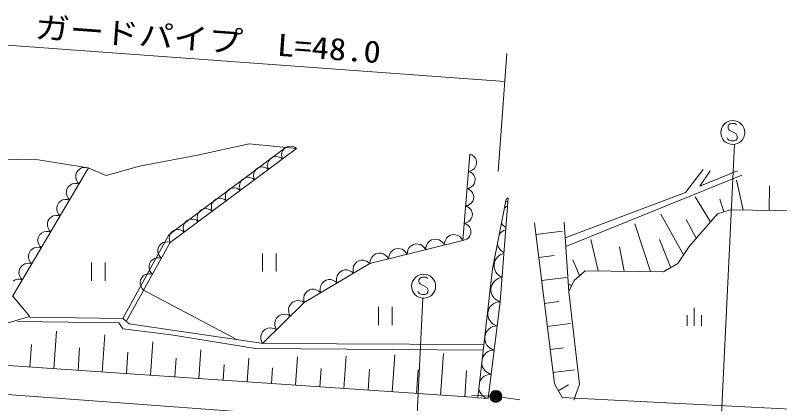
# Model space of a CAD drawing. Units: millimetres, scale not verified. Extents: x -17984 to 622016, y -204319 to 155681.
# Drawn here: x 341024 to 404359, y 74377 to 106572 of the extents above; entities that cross this region are included whole.
import ezdxf
from ezdxf.enums import TextEntityAlignment as Align

# ---------------------------------------------------------------- set-up
doc = ezdxf.new("R2010")
doc.units = ezdxf.units.MM
doc.header["$LTSCALE"] = 1000
doc.layers.add('S-BGD', color=1, linetype='Continuous', lineweight=13)
doc.layers.add('S-BGD-HTXT', color=6, linetype='Continuous', lineweight=13)
doc.styles.add('ＭＳ ゴシック', font='')
doc.styles.get('ＭＳ ゴシック').set_extended_font_data('MS Gothic')

msp = doc.modelspace()

# ---------------------------------------------------------------- linework, layer by layer
at = {"layer": 'S-BGD'}
for p, q in [((400261, 97579), (400151, 97504)), ((400391, 97614), (400261, 97579)), ((400546, 97614), (400391, 97614)), ((400651, 97594), (400546, 97614)), ((400726, 97559), (400651, 97594)), ((400781, 97499), (400726, 97559)), ((400086, 97394), (400081, 97279)), ((400081, 97279), (400086, 97204)), ((400151, 97504), (400086, 97394)), ((400086, 97204), (400126, 97104)), ((400126, 97104), (400196, 97049)), ((400196, 97049), (400741, 96734)), ((400066, 96304), (399996, 96419)), ((400146, 96229), (400066, 96304)), ((400796, 96304), (400726, 96214)), ((400741, 96734), (400801, 96644)), ((400831, 96399), (400796, 96304)), ((400801, 96644), (400841, 96519)), ((400841, 96519), (400831, 96399)), ((356116, 94989), (360397, 95904)), ((360397, 95904), (364324, 95526)), ((363470, 95650), (363289, 95516)), ((363639, 95708), (363470, 95650)), ((363819, 95733), (363639, 95708)), ((364027, 95689), (363819, 95733)), ((364181, 95628), (364027, 95689)), ((400623, 95893), (399450, 71776)), ((400241, 96184), (400146, 96229)), ((400341, 96169), (400241, 96184)), ((400571, 96169), (400341, 96169)), ((400726, 96214), (400571, 96169)), ((363363, 95569), (353752, 88366)), ((353847, 87750), (364324, 95526)), ((363109, 95206), (363090, 94994)), ((363185, 95371), (363109, 95206)), ((363289, 95516), (363185, 95371)), ((364324, 95526), (364181, 95628)), ((378107, 87910), (378695, 95070)), ((378855, 95000), (378695, 95070)), ((334657, 94715), (342912, 94588)), ((342912, 94588), (347075, 93924)), ((351321, 94075), (356116, 94989)), ((362021, 94507), (361944, 94342)), ((362125, 94652), (362021, 94507)), ((362305, 94786), (362125, 94652)), ((362475, 94844), (362305, 94786)), ((362655, 94869), (362475, 94844)), ((362863, 94825), (362655, 94869)), ((363017, 94764), (362863, 94825)), ((363160, 94662), (363017, 94764)), ((363090, 94994), (363107, 94831)), ((363107, 94831), (363160, 94662)), ((378988, 94906), (378855, 95000)), ((379134, 94753), (378988, 94906)), ((379207, 94589), (379134, 94753)), ((379247, 94416), (379207, 94589)), ((379228, 94194), (379247, 94416)), ((340822, 83326), (347087, 93922)), ((346342, 93818), (346200, 93691)), ((346507, 93916), (346342, 93818)), ((346729, 93959), (346507, 93916)), ((346905, 93962), (346729, 93959)), ((347087, 93922), (346905, 93962)), ((347075, 93924), (348556, 93286)), ((348556, 93286), (351321, 94075)), ((360961, 93788), (360857, 93643)), ((361141, 93922), (360961, 93788)), ((361311, 93980), (361141, 93922)), ((361490, 94005), (361311, 93980)), ((361699, 93961), (361490, 94005)), ((361853, 93900), (361699, 93961)), ((361996, 93798), (361853, 93900)), ((361944, 94342), (361926, 94130)), ((361926, 94130), (361943, 93967)), ((361943, 93967), (361996, 93798)), ((378746, 93678), (378893, 93753)), ((378893, 93753), (379062, 93880)), ((379062, 93880), (379161, 94030)), ((379161, 94030), (379228, 94194)), ((396553, 91894), (398006, 93794)), ((346036, 93301), (346029, 93108)), ((346029, 93108), (346099, 92893)), ((346078, 93486), (346036, 93301)), ((346200, 93691), (346078, 93486)), ((360146, 93116), (359977, 93058)), ((360326, 93141), (360146, 93116)), ((360535, 93097), (360326, 93141)), ((360780, 93478), (360762, 93266)), ((360762, 93266), (360779, 93103)), ((360779, 93103), (360832, 92934)), ((360857, 93643), (360780, 93478)), ((378577, 93638), (378746, 93678)), ((378737, 93567), (378577, 93638)), ((378870, 93474), (378737, 93567)), ((379016, 93321), (378870, 93474)), ((379089, 93157), (379016, 93321)), ((379129, 92984), (379089, 93157)), ((386633, 87419), (401210, 93310)), ((398602, 93682), (397745, 92416)), ((397745, 92416), (400875, 93682)), ((345558, 92493), (345417, 92367)), ((345724, 92592), (345558, 92493)), ((345946, 92635), (345724, 92592)), ((346122, 92638), (345946, 92635)), ((346099, 92893), (346183, 92741)), ((346304, 92598), (346122, 92638)), ((346183, 92741), (346304, 92598)), ((359616, 92614), (359598, 92402)), ((359692, 92779), (359616, 92614)), ((359797, 92924), (359692, 92779)), ((359977, 93058), (359797, 92924)), ((360689, 93036), (360535, 93097)), ((360832, 92934), (360689, 93036)), ((378944, 92448), (379043, 92598)), ((379043, 92598), (379111, 92762)), ((379111, 92762), (379129, 92984)), ((401325, 90441), (400771, 92901)), ((345253, 91977), (345246, 91784)), ((345295, 92162), (345253, 91977)), ((345417, 92367), (345295, 92162)), ((358528, 91915), (358452, 91750)), ((358633, 92060), (358528, 91915)), ((358813, 92194), (358633, 92060)), ((358982, 92252), (358813, 92194)), ((359162, 92277), (358982, 92252)), ((359371, 92233), (359162, 92277)), ((359525, 92172), (359371, 92233)), ((359668, 92070), (359525, 92172)), ((359598, 92402), (359615, 92239)), ((359615, 92239), (359668, 92070)), ((378460, 92206), (378629, 92246)), ((378620, 92135), (378460, 92206)), ((378753, 92042), (378620, 92135)), ((378629, 92246), (378775, 92321)), ((378899, 91889), (378753, 92042)), ((378775, 92321), (378944, 92448)), ((378972, 91724), (378899, 91889)), ((386584, 88114), (396553, 91894)), ((403484, 90404), (403520, 92431)), ((344941, 91267), (344775, 91169)), ((345163, 91310), (344941, 91267)), ((345339, 91313), (345163, 91310)), ((345246, 91784), (345316, 91569)), ((345316, 91569), (345400, 91416)), ((345521, 91273), (345339, 91313)), ((345400, 91416), (345521, 91273)), ((357649, 91330), (357469, 91196)), ((357818, 91388), (357649, 91330)), ((357998, 91413), (357818, 91388)), ((358207, 91369), (357998, 91413)), ((358361, 91307), (358207, 91369)), ((358504, 91206), (358361, 91307)), ((358452, 91750), (358434, 91538)), ((358434, 91538), (358451, 91374)), ((358451, 91374), (358504, 91206)), ((378926, 91166), (378993, 91330)), ((379011, 91552), (378972, 91724)), ((378993, 91330), (379011, 91552)), ((380565, 85559), (381687, 91330)), ((381847, 91437), (381206, 82834)), ((381687, 91330), (381847, 91437)), ((398612, 89446), (397354, 91511)), ((399720, 90291), (399387, 91327)), ((344470, 90652), (344463, 90459)), ((344512, 90837), (344470, 90652)), ((344634, 91042), (344512, 90837)), ((344775, 91169), (344634, 91042)), ((357288, 90886), (357270, 90674)), ((357270, 90674), (357287, 90510)), ((357364, 91051), (357288, 90886)), ((357469, 91196), (357364, 91051)), ((378342, 90774), (378511, 90814)), ((378502, 90703), (378342, 90774)), ((378635, 90610), (378502, 90703)), ((378511, 90814), (378658, 90889)), ((378781, 90457), (378635, 90610)), ((378658, 90889), (378827, 91015)), ((378827, 91015), (378926, 91166)), ((344158, 89943), (343992, 89844)), ((344380, 89986), (344158, 89943)), ((344556, 89989), (344380, 89986)), ((344463, 90459), (344533, 90244)), ((344533, 90244), (344617, 90091)), ((344738, 89948), (344556, 89989)), ((344617, 90091), (344738, 89948)), ((356124, 90022), (356105, 89809)), ((356200, 90187), (356124, 90022)), ((356305, 90332), (356200, 90187)), ((356485, 90466), (356305, 90332)), ((356654, 90524), (356485, 90466)), ((356834, 90549), (356654, 90524)), ((357043, 90505), (356834, 90549)), ((357197, 90443), (357043, 90505)), ((357340, 90342), (357197, 90443)), ((357287, 90510), (357340, 90342)), ((378854, 90292), (378781, 90457)), ((378894, 90120), (378854, 90292)), ((378876, 89898), (378894, 90120)), ((396397, 86705), (394500, 90084)), ((399194, 90122), (396866, 87418)), ((400246, 90460), (399194, 90122)), ((408882, 90310), (400246, 90460)), ((343687, 89327), (343680, 89135)), ((343729, 89512), (343687, 89327)), ((343851, 89718), (343729, 89512)), ((343992, 89844), (343851, 89718)), ((355036, 89323), (354960, 89158)), ((355140, 89468), (355036, 89323)), ((355321, 89602), (355140, 89468)), ((355490, 89660), (355321, 89602)), ((355670, 89685), (355490, 89660)), ((355878, 89641), (355670, 89685)), ((356033, 89579), (355878, 89641)), ((356176, 89478), (356033, 89579)), ((356105, 89809), (356123, 89646)), ((356123, 89646), (356176, 89478)), ((378225, 89342), (378394, 89382)), ((378385, 89271), (378225, 89342)), ((378394, 89382), (378540, 89457)), ((378540, 89457), (378709, 89583)), ((378709, 89583), (378808, 89734)), ((378808, 89734), (378876, 89898)), ((385688, 76026), (384048, 89361)), ((386492, 89435), (386896, 83643)), ((397448, 88094), (396603, 89634)), ((343680, 89135), (343750, 88919)), ((343750, 88919), (343834, 88767)), ((343834, 88767), (343955, 88624)), ((354157, 88738), (353976, 88604)), ((354326, 88796), (354157, 88738)), ((354506, 88821), (354326, 88796)), ((354714, 88777), (354506, 88821)), ((354868, 88715), (354714, 88777)), ((355011, 88614), (354868, 88715)), ((354960, 89158), (354941, 88945)), ((354941, 88945), (354959, 88782)), ((354959, 88782), (355011, 88614)), ((378517, 89177), (378385, 89271)), ((378663, 89025), (378517, 89177)), ((378736, 88860), (378663, 89025)), ((378776, 88688), (378736, 88860)), ((378758, 88466), (378776, 88688)), ((384165, 88408), (386364, 88679)), ((393643, 85328), (392360, 89296)), ((342946, 88188), (342904, 88003)), ((343068, 88393), (342946, 88188)), ((343209, 88519), (343068, 88393)), ((343375, 88618), (343209, 88519)), ((343597, 88661), (343375, 88618)), ((343773, 88664), (343597, 88661)), ((343955, 88624), (343773, 88664)), ((353752, 88366), (349927, 81454)), ((353796, 88294), (353777, 88081)), ((353777, 88081), (353795, 87918)), ((353872, 88459), (353796, 88294)), ((353976, 88604), (353872, 88459)), ((376744, 88097), (376636, 87890)), ((376890, 88231), (376744, 88097)), ((377057, 88334), (376890, 88231)), ((377295, 88394), (377057, 88334)), ((377490, 88381), (377295, 88394)), ((377683, 88331), (377490, 88381)), ((377875, 88200), (377683, 88331)), ((378005, 88073), (377875, 88200)), ((378107, 87910), (378005, 88073)), ((378423, 88025), (378592, 88151)), ((378592, 88151), (378691, 88302)), ((378691, 88302), (378758, 88466)), ((342904, 88003), (342897, 87810)), ((342897, 87810), (342967, 87595)), ((342967, 87595), (343051, 87442)), ((343051, 87442), (343172, 87299)), ((351657, 83796), (353847, 87750)), ((352985, 87500), (352872, 87295)), ((353120, 87627), (352985, 87500)), ((353280, 87728), (353120, 87627)), ((353496, 87776), (353280, 87728)), ((353668, 87784), (353496, 87776)), ((353847, 87750), (353668, 87784)), ((353795, 87918), (353847, 87750)), ((370412, 85986), (378107, 87910)), ((373812, 87462), (373666, 87327)), ((373979, 87565), (373812, 87462)), ((374217, 87624), (373979, 87565)), ((374413, 87612), (374217, 87624)), ((374605, 87562), (374413, 87612)), ((374797, 87430), (374605, 87562)), ((374927, 87303), (374797, 87430)), ((375097, 87505), (375046, 87333)), ((375205, 87712), (375097, 87505)), ((375351, 87847), (375205, 87712)), ((375518, 87949), (375351, 87847)), ((375756, 88009), (375518, 87949)), ((375952, 87997), (375756, 88009)), ((376144, 87947), (375952, 87997)), ((376336, 87815), (376144, 87947)), ((376466, 87688), (376336, 87815)), ((376568, 87525), (376466, 87688)), ((376585, 87718), (376568, 87525)), ((376636, 87890), (376585, 87718)), ((378107, 87910), (378276, 87950)), ((378276, 87950), (378423, 88025)), ((389312, 85378), (388718, 87982)), ((395326, 85653), (394388, 87982)), ((396866, 87418), (395927, 85991)), ((342163, 86863), (342121, 86678)), ((342285, 87069), (342163, 86863)), ((342426, 87195), (342285, 87069)), ((342592, 87294), (342426, 87195)), ((342814, 87337), (342592, 87294)), ((342990, 87340), (342814, 87337)), ((343172, 87299), (342990, 87340)), ((352836, 87113), (352834, 86924)), ((352834, 86924), (352908, 86715)), ((352872, 87295), (352836, 87113)), ((361496, 86828), (361496, 85328)), ((362648, 85328), (362648, 86828)), ((370901, 86795), (370735, 86692)), ((371139, 86855), (370901, 86795)), ((371335, 86842), (371139, 86855)), ((371527, 86792), (371335, 86842)), ((371719, 86661), (371527, 86792)), ((372127, 86942), (372020, 86736)), ((372273, 87077), (372127, 86942)), ((372440, 87180), (372273, 87077)), ((372678, 87240), (372440, 87180)), ((372874, 87227), (372678, 87240)), ((373066, 87177), (372874, 87227)), ((373258, 87045), (373066, 87177)), ((373388, 86918), (373258, 87045)), ((373490, 86756), (373388, 86918)), ((373508, 86948), (373490, 86756)), ((373558, 87120), (373508, 86948)), ((373666, 87327), (373558, 87120)), ((375029, 87141), (374927, 87303)), ((375046, 87333), (375029, 87141)), ((391478, 85353), (391083, 87381)), ((342121, 86678), (342114, 86486)), ((342114, 86486), (342184, 86270)), ((342184, 86270), (342268, 86118)), ((352255, 86181), (352142, 85977)), ((352390, 86309), (352255, 86181)), ((352550, 86410), (352390, 86309)), ((352766, 86458), (352550, 86410)), ((352938, 86466), (352766, 86458)), ((352908, 86715), (352995, 86568)), ((353117, 86432), (352938, 86466)), ((352995, 86568), (353117, 86432)), ((369500, 86220), (369289, 86096)), ((369690, 86263), (369500, 86220)), ((369888, 86269), (369690, 86263)), ((370109, 86198), (369888, 86269)), ((370269, 86113), (370109, 86198)), ((370430, 86179), (370412, 85986)), ((370481, 86351), (370430, 86179)), ((370588, 86558), (370481, 86351)), ((370735, 86692), (370588, 86558)), ((371849, 86534), (371719, 86661)), ((371951, 86371), (371849, 86534)), ((371969, 86563), (371951, 86371)), ((372020, 86736), (371969, 86563)), ((384399, 86503), (385677, 86660)), ((387779, 84996), (387215, 86292)), ((341380, 85539), (341338, 85354)), ((341501, 85744), (341380, 85539)), ((341643, 85870), (341501, 85744)), ((341809, 85969), (341643, 85870)), ((342031, 86012), (341809, 85969)), ((342207, 86015), (342031, 86012)), ((342389, 85975), (342207, 86015)), ((342268, 86118), (342389, 85975)), ((347331, 86069), (347331, 84569)), ((348482, 84569), (348482, 86069)), ((352105, 85795), (352104, 85606)), ((352104, 85606), (352178, 85397)), ((352142, 85977), (352105, 85795)), ((364962, 82780), (370412, 85986)), ((369057, 85781), (369012, 85553)), ((369012, 85553), (369012, 85374)), ((369159, 85950), (369057, 85781)), ((369289, 86096), (369159, 85950)), ((370412, 85986), (370269, 86113)), ((379336, 74872), (380565, 85559)), ((395927, 85991), (394726, 85315)), ((341338, 85354), (341331, 85161)), ((341331, 85161), (341400, 84946)), ((341400, 84946), (341485, 84793)), ((351660, 84991), (351525, 84863)), ((351819, 85092), (351660, 84991)), ((352036, 85140), (351819, 85092)), ((352208, 85148), (352036, 85140)), ((352178, 85397), (352264, 85250)), ((352387, 85114), (352208, 85148)), ((352264, 85250), (352387, 85114)), ((367694, 84979), (367650, 84751)), ((367796, 85149), (367694, 84979)), ((367926, 85294), (367796, 85149)), ((368137, 85418), (367926, 85294)), ((368328, 85462), (368137, 85418)), ((368526, 85468), (368328, 85462)), ((368747, 85396), (368526, 85468)), ((368906, 85311), (368747, 85396)), ((369050, 85185), (368906, 85311)), ((369012, 85374), (369050, 85185)), ((374776, 84879), (374646, 84844)), ((374931, 84879), (374776, 84879)), ((375036, 84859), (374931, 84879)), ((388229, 85391), (387328, 84602)), ((394726, 85315), (388229, 85391)), ((341026, 84645), (340860, 84546)), ((341248, 84688), (341026, 84645)), ((341424, 84691), (341248, 84688)), ((341606, 84650), (341424, 84691)), ((341485, 84793), (341606, 84650)), ((351375, 84477), (351374, 84288)), ((351374, 84288), (351448, 84079)), ((351411, 84659), (351375, 84477)), ((351525, 84863), (351411, 84659)), ((366434, 84347), (366332, 84177)), ((366564, 84493), (366434, 84347)), ((366775, 84617), (366564, 84493)), ((366965, 84660), (366775, 84617)), ((367163, 84666), (366965, 84660)), ((367384, 84595), (367163, 84666)), ((367544, 84510), (367384, 84595)), ((367687, 84383), (367544, 84510)), ((367650, 84751), (367649, 84572)), ((367649, 84572), (367687, 84383)), ((374471, 84659), (374466, 84544)), ((374466, 84544), (374471, 84469)), ((374536, 84769), (374471, 84659)), ((374471, 84469), (374511, 84369)), ((374511, 84369), (374581, 84314)), ((374646, 84844), (374536, 84769)), ((374581, 84314), (375126, 83999)), ((375111, 84824), (375036, 84859)), ((375166, 84764), (375111, 84824)), ((384634, 84598), (386694, 84852)), ((387328, 84602), (386891, 83688)), ((387122, 84170), (386915, 84269)), ((351633, 83772), (350206, 81204)), ((351448, 84079), (351534, 83932)), ((351534, 83932), (351657, 83796)), ((351657, 83796), (359382, 79699)), ((365201, 83691), (365071, 83546)), ((365412, 83815), (365201, 83691)), ((365602, 83858), (365412, 83815)), ((365800, 83865), (365602, 83858)), ((366021, 83793), (365800, 83865)), ((366181, 83708), (366021, 83793)), ((366325, 83582), (366181, 83708)), ((366332, 84177), (366287, 83949)), ((366287, 83949), (366287, 83771)), ((366287, 83771), (366325, 83582)), ((374451, 83569), (374381, 83684)), ((375126, 83999), (375186, 83909)), ((375216, 83664), (375181, 83569)), ((375186, 83909), (375226, 83784)), ((375226, 83784), (375216, 83664)), ((386896, 83643), (387761, 75986)), ((340792, 83326), (342226, 81605)), ((364969, 83376), (364924, 83148)), ((364924, 83148), (364924, 82969)), ((365071, 83546), (364969, 83376)), ((374790, 83138), (374277, 72802)), ((374531, 83494), (374451, 83569)), ((374626, 83449), (374531, 83494)), ((374726, 83434), (374626, 83449)), ((374956, 83434), (374726, 83434)), ((375111, 83479), (374956, 83434)), ((375181, 83569), (375111, 83479)), ((361507, 79379), (364962, 82780)), ((363728, 82433), (363669, 82239)), ((363821, 82609), (363728, 82433)), ((363999, 82785), (363821, 82609)), ((364177, 82875), (363999, 82785)), ((364372, 82931), (364177, 82875)), ((364609, 82914), (364372, 82931)), ((364788, 82870), (364609, 82914)), ((364962, 82780), (364788, 82870)), ((364924, 82969), (364962, 82780)), ((371109, 82401), (371109, 80901)), ((372260, 80901), (372260, 82401)), ((381206, 82834), (380191, 74818)), ((384868, 82693), (386063, 82840)), ((363025, 81741), (362848, 81651)), ((363220, 81797), (363025, 81741)), ((363457, 81781), (363220, 81797)), ((363637, 81737), (363457, 81781)), ((363810, 81647), (363637, 81737)), ((363669, 82239), (363682, 82002)), ((363682, 82002), (363726, 81824)), ((363726, 81824), (363810, 81647)), ((396680, 81730), (396680, 80830)), ((397280, 82326), (397280, 80826)), ((397880, 81730), (397880, 80830)), ((331176, 78314), (342208, 81613)), ((341194, 81182), (349591, 81087)), ((342198, 81544), (349927, 81454)), ((349591, 81087), (349921, 80592)), ((349927, 81454), (350445, 80991)), ((362576, 81299), (362518, 81105)), ((362518, 81105), (362530, 80868)), ((362669, 81476), (362576, 81299)), ((362848, 81651), (362669, 81476)), ((349921, 80592), (353932, 80097)), ((350445, 80991), (361594, 79379)), ((361696, 80518), (361517, 80342)), ((361874, 80608), (361696, 80518)), ((362069, 80663), (361874, 80608)), ((362305, 80647), (362069, 80663)), ((362485, 80603), (362305, 80647)), ((362659, 80513), (362485, 80603)), ((362530, 80868), (362574, 80691)), ((362574, 80691), (362659, 80513)), ((385102, 80788), (387025, 81025)), ((344228, 77277), (344440, 80379)), ((348233, 77003), (348443, 80088)), ((353932, 80097), (360914, 78964)), ((361425, 80166), (361366, 79972)), ((361366, 79972), (361378, 79735)), ((361517, 80342), (361425, 80166)), ((342225, 77413), (342353, 79280)), ((352238, 76730), (352427, 79507)), ((361378, 79735), (361423, 79557)), ((361423, 79557), (361507, 79379)), ((361594, 79379), (379792, 79287)), ((346230, 77140), (346357, 78996)), ((350235, 76867), (350357, 78652)), ((356242, 76457), (356405, 78835)), ((360914, 78964), (379792, 78826)), ((385337, 78883), (386449, 79020)), ((379270, 74885), (331212, 78165)), ((354240, 76593), (354346, 78140)), ((360247, 76183), (360383, 78165)), ((364252, 75910), (364412, 78256)), ((368257, 75637), (368442, 78346)), ((372262, 75363), (372471, 78436)), ((376267, 75090), (376501, 78526)), ((358245, 76320), (358334, 77628)), ((362250, 76047), (362338, 77345)), ((366254, 75773), (366358, 77290)), ((370259, 75500), (370378, 77234)), ((374264, 75227), (374397, 77179)), ((378269, 74953), (378417, 77124)), ((385571, 76978), (387355, 77198)), ((386330, 74885), (385688, 76026)), ((331761, 75783), (378934, 72304)), ((386009, 75455), (386865, 75937)), ((387761, 75986), (387314, 74682)), ((380344, 75003), (378845, 75063)), ((380191, 74818), (379336, 74872)), ((381338, 74913), (382823, 74701)), ((386330, 74885), (408957, 73736))]:
    msp.add_line(p, q, dxfattribs=at)
for centre, radius in [((400471, 96854), 995), ((374856, 84119), 995), ((380843, 74984), 498), ((380843, 74984), 440), ((380843, 74984), 382), ((380843, 74984), 322), ((380843, 74984), 265), ((380843, 74984), 195), ((380843, 74984), 135), ((380843, 74984), 77.5), ((380843, 74984), 15)]:
    msp.add_circle(centre, radius, dxfattribs=at)
for centre, start, end in [((382462, 91836), 218.21512, 230.72878), ((382208, 89833), 113.84982, 130.6564), ((382208, 89833), 207.33652, 237.62494), ((381954, 87829), 107.37329, 145.27496), ((381954, 87829), 192.71796, 244.10147), ((381701, 85825), 101.17633, 250.29846), ((381447, 83821), 95.15997, 256.31479), ((381193, 81817), 89.24716, 256.31479), ((380939, 79814), 89.24716, 256.31479), ((380685, 77810), 89.24716, 164.76767), ((380685, 77810), 182.11194, 256.31479), ((380431, 75806), 89.24716, 158.39359), ((380431, 75806), 188.48602, 256.31479)]:
    msp.add_arc(centre, 1016, start, end, dxfattribs=at)
at = {"layer": 'S-BGD-HTXT'}
for p, q in [((333374, 104608), (381577, 101092)), ((381744, 103408), (381038, 93629))]:
    msp.add_line(p, q, dxfattribs=at)

# ---------------------------------------------------------------- texts
at = {"layer": 'S-BGD-HTXT', "style": 'ＭＳ ゴシック', "width": 1.15}
msp.add_text('ガードパイプ  L=48.0', height=1833, rotation=355.8, dxfattribs=at).set_placement((342557, 104151), align=Align.BOTTOM_LEFT)

doc.saveas('drawing.dxf')
